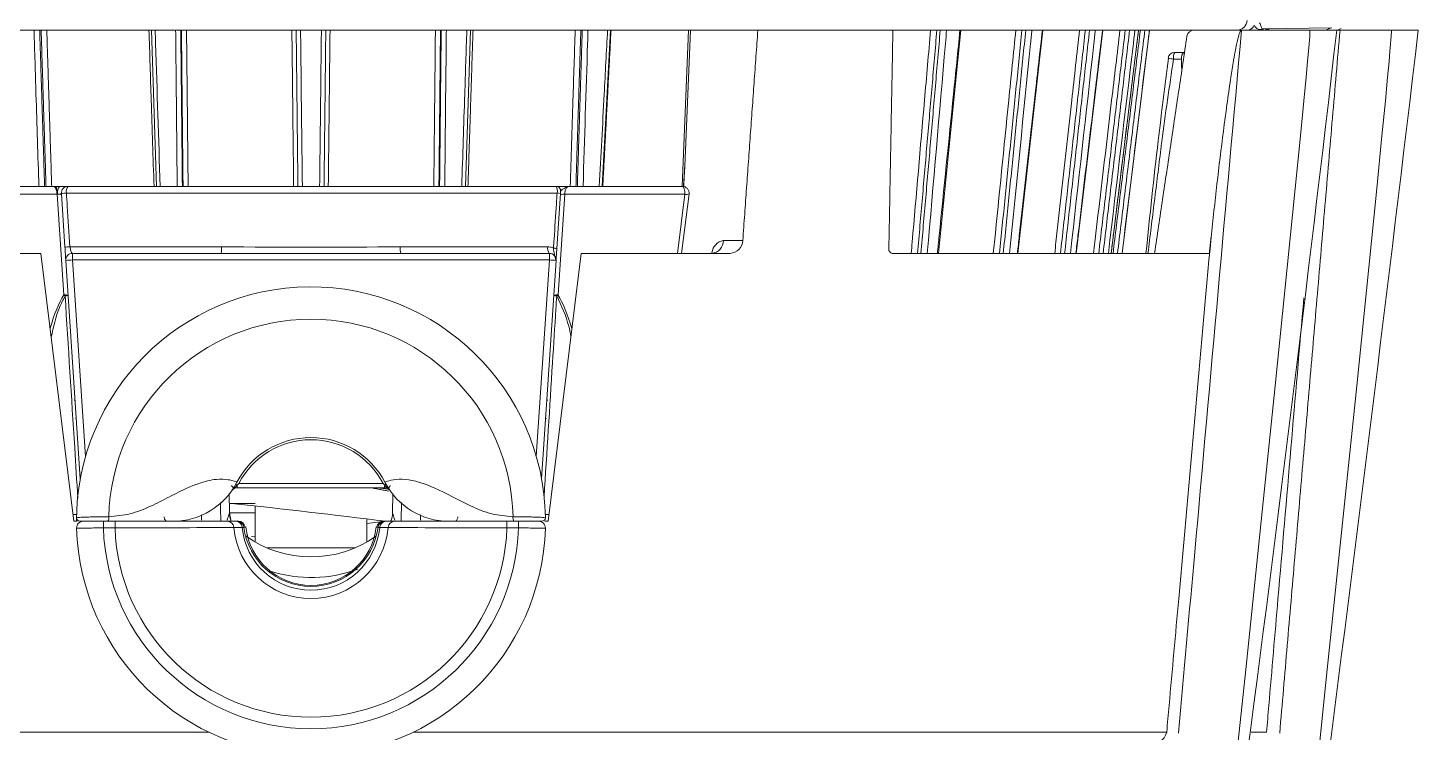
# Model space of a CAD drawing. Extents: x 8 to 113, y 2 to 87.
# Drawn here: x 48.373 to 51.486, y 3.643 to 5.221 of the extents above; entities that cross this region are included whole.
import ezdxf

# ---------------------------------------------------------------- set-up
doc = ezdxf.new("R2010")
doc.units = 0
doc.header["$MEASUREMENT"] = 0
doc.layers.add('OBJECT', color=7, linetype='CONTINUOUS')

msp = doc.modelspace()

# ---------------------------------------------------------------- linework, layer by layer
at = {"layer": 'OBJECT', "linetype": 'Continuous', "lineweight": 15}
for p, q in [((50.0077, 5.2158), (48.0128, 5.2158)), ((48.6502, 5.2158), (48.6615, 4.8658)), ((49.3529, 4.8658), (49.3643, 5.2158)), ((49.6592, 4.8658), (49.6776, 5.2158)), ((49.8528, 5.2158), (49.8382, 4.8658)), ((49.8568, 5.2158), (49.844, 4.91)), ((50.0017, 5.2158), (50.0077, 5.2158)), ((50.0077, 5.2158), (50.3101, 5.2158)), ((51.0585, 5.2158), (50.3101, 5.2158)), ((50.4119, 4.7158), (50.4625, 5.2158)), ((50.59, 4.7158), (50.6459, 5.2158)), ((50.7203, 4.7158), (50.7798, 5.2158)), ((50.7988, 4.7158), (50.8602, 5.2158)), ((50.8233, 4.7158), (50.8847, 5.2158)), ((51.0906, 5.2158), (51.0585, 5.2158)), ((51.0906, 5.2158), (51.2437, 5.2158)), ((51.1404, 5.2184), (51.2926, 5.221)), ((51.3111, 5.2158), (51.4262, 5.2158)), ((50.9562, 5.151), (50.9384, 5.151)), ((50.941, 5.1658), (50.9629, 5.1658)), ((48.1755, 4.8658), (48.4312, 4.8658)), ((48.4339, 4.8658), (48.4442, 4.8658)), ((48.4442, 4.8658), (48.4457, 4.8658)), ((48.4633, 4.8658), (49.5562, 4.8658)), ((49.5829, 4.8658), (49.8387, 4.8658)), ((48.4389, 4.8482), (48.1702, 4.8482)), ((48.4538, 4.6229), (48.4389, 4.8482)), ((48.4563, 4.7293), (48.4483, 4.8498)), ((49.5584, 4.851), (48.4596, 4.851)), ((49.5659, 4.8502), (49.5577, 4.7267)), ((49.5753, 4.8482), (49.5603, 4.6229)), ((49.844, 4.8482), (49.5753, 4.8482)), ((49.8276, 4.7158), (49.844, 4.8482)), ((49.8371, 4.7158), (49.8536, 4.8489)), ((49.9304, 4.7449), (49.974, 4.7449)), ((48.069, 4.7158), (48.4026, 4.7158)), ((48.4026, 4.7158), (48.4762, 4.1158)), ((48.4676, 4.7305), (48.807, 4.7305)), ((48.4733, 4.7158), (48.4733, 4.701)), ((48.4733, 4.7158), (48.8056, 4.7158)), ((49.5409, 4.701), (48.4733, 4.701)), ((48.4733, 4.701), (48.5025, 4.2608)), ((49.2072, 4.7305), (49.5373, 4.7305)), ((49.2086, 4.7158), (49.5409, 4.7158)), ((49.5117, 4.2608), (49.5409, 4.701)), ((49.6119, 4.7158), (49.5382, 4.1158)), ((49.5409, 4.7158), (49.5409, 4.701)), ((49.9454, 4.7158), (49.6119, 4.7158)), ((51.0185, 4.7158), (50.3088, 4.7158)), ((48.4908, 4.2109), (48.4583, 4.6998)), ((49.5559, 4.6998), (49.5234, 4.2109)), ((48.4768, 4.3869), (48.4791, 4.3869)), ((49.5351, 4.3869), (49.5374, 4.3869)), ((48.4818, 4.3458), (48.4802, 4.3458)), ((49.5324, 4.3458), (49.5342, 4.3458)), ((48.8249, 4.1338), (48.8241, 4.1784)), ((48.8423, 4.1908), (48.8423, 4.1966)), ((49.1719, 4.1908), (48.8423, 4.1908)), ((48.8455, 4.2006), (49.1686, 4.2006)), ((49.1808, 4.1876), (49.1547, 4.1908)), ((49.1719, 4.1908), (49.1719, 4.1966)), ((49.1903, 4.1781), (49.1895, 4.1338)), ((48.8245, 4.1558), (48.8822, 4.1558)), ((48.8822, 4.1491), (48.8822, 4.0693)), ((48.4744, 4.1305), (48.4823, 4.1305)), ((48.4762, 4.1158), (48.4835, 4.1158)), ((48.5425, 4.1158), (48.5425, 4.1008)), ((48.5425, 4.1158), (48.5685, 4.1158)), ((48.5685, 4.1158), (48.5685, 4.1008)), ((48.8822, 4.1344), (48.8249, 4.1344)), ((49.1322, 4.0693), (49.1322, 4.121)), ((49.168, 4.115), (49.1322, 4.1106)), ((49.446, 4.1008), (49.446, 4.1158)), ((49.446, 4.1158), (49.472, 4.1158)), ((49.472, 4.1008), (49.472, 4.1158)), ((49.5308, 4.1158), (49.5382, 4.1158)), ((49.5319, 4.1305), (49.54, 4.1305)), ((48.5685, 4.1008), (48.5425, 4.1008)), ((48.8822, 4.0824), (48.874, 4.0814)), ((49.472, 4.1008), (49.446, 4.1008)), ((48.9092, 4.0558), (49.1052, 4.0558)), ((47.0913, 3.6432), (48.7786, 3.6432)), ((49.2358, 3.6432), (50.9231, 3.6432)), ((51.112, 3.6432), (51.1466, 3.6432))]:
    msp.add_line(p, q, dxfattribs=at)
at = {"layer": 'OBJECT', "linetype": 'Continuous', "lineweight": 15, "flags": 128}
for points in [[(51.0833, 3.6228), (51.1002, 3.7837), (51.1661, 4.4191), (51.1931, 4.6841), (51.2109, 4.8609), (51.2225, 4.9789), (51.2302, 5.0576), (51.2352, 5.1102), (51.2384, 5.1452), (51.2405, 5.1687), (51.2418, 5.1843), (51.2426, 5.1947), (51.2432, 5.2017), (51.2435, 5.2064), (51.2437, 5.2095), (51.2438, 5.2116), (51.2438, 5.213), (51.2438, 5.2139), (51.2438, 5.2145), (51.2438, 5.2149), (51.2438, 5.2152), (51.2438, 5.2154), (51.2438, 5.2155), (51.2438, 5.2156), (51.2438, 5.2157), (51.2437, 5.2157), (51.2437, 5.2158), (51.2437, 5.2158), (51.2437, 5.2158), (51.2437, 5.2158), (51.2437, 5.2158), (51.2437, 5.2158)], [(51.1434, 5.2167), (51.1455, 5.2174), (51.1479, 5.2185)], [(51.1475, 5.2164), (51.1505, 5.2174), (51.153, 5.2186)], [(51.2658, 3.6228), (51.2826, 3.7837), (51.3486, 4.4191), (51.3756, 4.6841), (51.3933, 4.8609), (51.405, 4.9789), (51.4126, 5.0576), (51.4176, 5.1102), (51.4209, 5.1452), (51.4229, 5.1687), (51.4243, 5.1843), (51.4251, 5.1947), (51.4256, 5.2017), (51.4259, 5.2064), (51.4261, 5.2095), (51.4262, 5.2116), (51.4263, 5.213), (51.4263, 5.2139), (51.4263, 5.2145), (51.4263, 5.2149), (51.4263, 5.2152), (51.4263, 5.2154), (51.4263, 5.2155), (51.4262, 5.2156), (51.4262, 5.2157), (51.4262, 5.2157), (51.4262, 5.2158), (51.4262, 5.2158), (51.4262, 5.2158), (51.4262, 5.2158), (51.4262, 5.2158), (51.4262, 5.2158)], [(48.4457, 4.8658), (48.4444, 4.8654), (48.4431, 4.8644), (48.442, 4.8627), (48.441, 4.8604), (48.4403, 4.8577), (48.4398, 4.8547), (48.4396, 4.8515), (48.4396, 4.8482)], [(49.8387, 4.8658), (49.8398, 4.8654), (49.8409, 4.8644), (49.8419, 4.8627), (49.8428, 4.8604), (49.8434, 4.8577), (49.8439, 4.8547), (49.844, 4.8515), (49.844, 4.8482)], [(48.6845, 4.1158), (48.6833, 4.116), (48.6823, 4.1165), (48.6813, 4.1174), (48.6804, 4.1187), (48.6796, 4.1201), (48.6791, 4.1218), (48.6788, 4.1237), (48.6786, 4.1256)], [(48.8279, 4.1205), (48.8253, 4.1287), (48.8255, 4.1338)], [(49.33, 4.1158), (49.3311, 4.116), (49.3322, 4.1165), (49.3332, 4.1174), (49.3341, 4.1187), (49.3348, 4.1201), (49.3354, 4.1218), (49.3357, 4.1237), (49.3358, 4.1256)]]:
    msp.add_lwpolyline(points, dxfattribs=at)
at = {"layer": 'OBJECT', "linetype": 'Continuous', "lineweight": 15}
for centre, radius, start, end in [((51.0798, 5.2393), 0.0235, 272.6256, 356.2399), ((50.9845, 5.1993), 0.0165, 87.2924, 168.4353), ((-46.5877, 16.4877), 98.5383, 352.421371, 353.431473), ((51.1038, 5.2311), 0.0154, 277.1642, 343.7121), ((51.1341, 5.2345), 0.0173, 206.4842, 291.5413), ((-97.4001, 22.7685), 149.9174, 352.613859, 353.276231), ((51.2746, 5.2402), 0.0245, 270.0466, 308.1097), ((51.2998, 5.2408), 0.025, 270.0057, 303.0948), ((50.941, 5.1508), 0.015, 90, 172.6707), ((51.0209, 5.8122), 0.6663, 261.8171, 262.8843), ((50.9616, 5.1546), 0.0235, 151.526, 188.6261), ((48.4633, 4.8508), 0.015, 90, 183.8), ((48.477, 4.8544), 0.0178, 140.4042, 191.0086), ((49.5387, 4.8556), 0.0203, 346.9064, 30.0302), ((49.5562, 4.8558), 0.01, 356.2, 90), ((49.5983, 4.8232), 0.0453, 109.8342, 135.1645), ((49.595, 4.8501), 0.0198, 127.5801, 185.439), ((49.8387, 4.8508), 0.015, 352.9365, 90), ((48.4393, 4.9233), 0.0751, 269.7082, 270.2918), ((48.4385, 4.8798), 0.0316, 272.114, 288.2088), ((48.4419, 4.8352), 0.0132, 60.1129, 100.0274), ((48.462, 4.7785), 0.0725, 91.9309, 100.8515), ((49.5568, 4.8031), 0.048, 79.1128, 88.0754), ((49.5727, 4.8338), 0.0147, 79.7026, 118.6147), ((49.8476, 4.8646), 0.0168, 257.5467, 290.906), ((49.9024, 4.7438), 0.0281, 274.2429, 2.2345), ((49.9375, 4.7125), 0.0332, 102.4128, 171.182), ((49.9439, 4.7459), 0.0301, 272.8539, 358.1068), ((48.4701, 4.6569), 0.0737, 91.9453, 100.771), ((48.4733, 4.7008), 0.015, 90, 183.8), ((48.4838, 4.4854), 0.2159, 92.8032, 96.7898), ((48.7659, 4.7269), 0.0413, 344.352, 5.0193), ((49.0071, 58.2964), 53.581, 269.78456, 270.21544), ((49.0071, 27.4885), 22.7589, 269.49624, 270.50376), ((49.2483, 4.7269), 0.0413, 174.9807, 195.648), ((49.5551, 4.7271), 0.0182, 169.1838, 218.5073), ((49.5409, 4.7008), 0.015, 356.2, 90), ((49.5304, 4.4854), 0.2159, 83.2102, 87.1968), ((49.6802, 4.7398), 0.1306, 185.378, 197.845), ((49.5485, 4.6788), 0.0488, 79.1954, 88.0607), ((49.9058, 4.7275), 0.0113, 263.3702, 299.2412), ((50.3098, 4.7246), 0.0089, 174.4772, 263.161), ((49.0071, 4.1158), 0.525, 0.8159, 180), ((48.4565, 4.6084), 0.0147, 61.3853, 100.2974), ((48.432, 4.592), 0.0378, 49.0408, 54.6725), ((48.4543, 4.675), 0.0545, 272.6188, 279.761), ((49.5577, 4.6084), 0.0147, 79.7026, 118.6147), ((49.5599, 4.675), 0.0545, 260.239, 267.3812), ((49.5822, 4.592), 0.0378, 125.3275, 130.9592), ((49.0071, 4.1158), 0.4526, 1.2603, 178.7397), ((49.0071, 4.1158), 0.1874, 27.9166, 152.0834), ((49.0071, 4.1159), 0.1824, 27.6786, 152.3214), ((48.6987, 4.2758), 0.16, 270, 332.5786), ((48.9955, 4.2987), 0.1953, 211.8654, 214.3723), ((48.8648, 4.1585), 0.0433, 127.8447, 143.4402), ((48.8423, 4.1758), 0.015, 90, 145.1549), ((48.8373, 4.1897), 0.00319, 73.2419, 140.9422), ((49.1719, 4.1758), 0.015, 34.8448, 90), ((49.3155, 4.2758), 0.16, 207.4214, 270), ((49.1769, 4.1897), 0.00319, 39.0486, 106.7332), ((49.1494, 4.1585), 0.0433, 36.5585, 52.1525), ((49.0187, 4.2987), 0.1953, 325.6275, 328.1344), ((45.732, -24.0924), 28.4175, 83.04178, 83.74264), ((48.4896, 4.1233), 0.00749, 180.9232, 271.7565), ((48.4974, 4.1008), 0.015, 90, 181.7254), ((48.541, 4.1234), 0.0138, 326.6017, 9.9212), ((48.8198, 4.1009), 0.0149, 4.0247, 89.5994), ((48.8717, 4.1346), 0.047, 180.9444, 203.6478), ((48.8389, 4.1012), 0.0145, 3.1483, 88.5707), ((48.8426, 4.1013), 0.0145, 3.0926, 88.4481), ((48.8448, 4.1008), 0.015, 8.1065, 89.9927), ((49.1696, 4.1008), 0.015, 90.0073, 171.8935), ((49.1719, 4.1013), 0.0145, 91.5519, 176.9074), ((49.1756, 4.1012), 0.0145, 91.4293, 176.8517), ((49.1946, 4.1009), 0.0149, 90.4006, 175.9753), ((49.156, 4.1316), 0.0335, 331.8551, 3.7405), ((49.1427, 4.1346), 0.047, 336.3522, 359.0556), ((49.4731, 4.1234), 0.0138, 170.0788, 213.3983), ((49.517, 4.1008), 0.015, 358.3836, 90.0003), ((49.5246, 4.1233), 0.00749, 268.2435, 359.0768), ((49.0072, 4.1158), 0.525, 181.6772, 358.3204), ((49.0072, 4.1158), 0.465, 181.8486, 358.1514), ((48.5558, 37.0125), 32.9117, 270.02214, 270.48552), ((49.0072, 4.1158), 0.439, 181.9581, 358.0419), ((49.0072, 4.1158), 0.1731, 184.5789, 355.4211), ((49.0072, 4.1158), 0.1545, 185.1023, 354.8977), ((49.0072, 4.1212), 0.1514, 187.2594, 352.7406), ((49.0072, 4.119), 0.1469, 186.1585, 353.7656), ((49.0072, 4.2858), 0.25, 234.2479, 305.561), ((49.4486, 34.7431), 30.6424, 269.49732, 269.99502), ((49.0072, 4.2866), 0.297, 252.2307, 290.6824), ((50.8869, 3.653), 0.0375, 262.4125, 344.8625)]:
    msp.add_arc(centre, radius, start, end, dxfattribs=at)
for centre, major_axis, ratio, start_param, end_param in [((48.4332, 4.8508), (-0.0023, 0.015), 0.351276, 4.488014, 6.229852), ((48.5793, 3.3732), (-0.0816, 1.2851), 0.159803, 0.225532, 0.406736), ((49.4348, 3.3732), (0.0816, 1.2851), 0.159803, 5.875238, 6.057653)]:
    msp.add_ellipse(centre, major_axis=major_axis, ratio=ratio, start_param=start_param, end_param=end_param, dxfattribs=at)
for points, knots in [([(51.1311, 5.2319), (51.1324, 5.2291), (51.1352, 5.2231), (51.1352, 5.2191), (51.1382, 5.2183), (51.1402, 5.2184), (51.1404, 5.2184)], [0, 0, 0, 0, 0.35881, 0.743872, 0.968497, 1, 1, 1, 1]), ([(48.398, 4.8658), (48.3959, 4.9346), (48.3922, 5.0513), (48.3886, 5.168), (48.3871, 5.2158)], [0, 0, 0, 0, 0.590136, 1, 1, 1, 1]), ([(48.6558, 4.8658), (48.6537, 4.9301), (48.6499, 5.0467), (48.6462, 5.1634), (48.6445, 5.2158)], [0, 0, 0, 0, 0.551132, 1, 1, 1, 1]), ([(48.6583, 5.2158), (48.6586, 5.2057), (48.6624, 5.0891), (48.6662, 4.9724), (48.6696, 4.8658)], [0, 0, 0, 0, 0.086006, 1, 1, 1, 1]), ([(48.7077, 4.8658), (48.707, 4.9346), (48.7059, 5.0513), (48.7047, 5.168), (48.7042, 5.2158)], [0, 0, 0, 0, 0.590136, 1, 1, 1, 1]), ([(48.9684, 4.8658), (48.9677, 4.9301), (48.9664, 5.0467), (48.9651, 5.1634), (48.9645, 5.2158)], [0, 0, 0, 0, 0.551132, 1, 1, 1, 1]), ([(48.9839, 5.2158), (48.984, 5.2057), (48.9853, 5.0891), (48.9867, 4.9724), (48.9879, 4.8658)], [0, 0, 0, 0, 0.086006, 1, 1, 1, 1]), ([(49.0266, 4.8658), (49.0274, 4.9346), (49.0287, 5.0513), (49.03, 5.168), (49.0305, 5.2158)], [0, 0, 0, 0, 0.590136, 1, 1, 1, 1]), ([(49.2823, 4.8658), (49.2829, 4.9301), (49.2841, 5.0467), (49.2853, 5.1634), (49.2858, 5.2158)], [0, 0, 0, 0, 0.551132, 1, 1, 1, 1]), ([(49.3103, 5.2158), (49.3102, 5.2057), (49.309, 5.0891), (49.3078, 4.9724), (49.3067, 4.8658)], [0, 0, 0, 0, 0.086006, 1, 1, 1, 1]), ([(49.3448, 4.8658), (49.347, 4.9346), (49.3508, 5.0513), (49.3546, 5.168), (49.3562, 5.2158)], [0, 0, 0, 0, 0.590136, 1, 1, 1, 1]), ([(49.5877, 4.8658), (49.5897, 4.9301), (49.5934, 5.0467), (49.5971, 5.1634), (49.5987, 5.2158)], [0, 0, 0, 0, 0.551132, 1, 1, 1, 1]), ([(49.6274, 5.2158), (49.6271, 5.2057), (49.6234, 5.0891), (49.6198, 4.9724), (49.6164, 4.8658)], [0, 0, 0, 0, 0.086006, 1, 1, 1, 1]), ([(49.6528, 4.8658), (49.6564, 4.9346), (49.6626, 5.0513), (49.6687, 5.168), (49.6712, 5.2158)], [0, 0, 0, 0, 0.590136, 1, 1, 1, 1]), ([(50.3511, 4.7158), (50.3518, 4.7242), (50.3617, 4.8385), (50.3762, 5.0052), (50.3899, 5.1634), (50.3944, 5.2158)], [0, 0, 0, 0, 0.050586, 0.685793, 1, 1, 1, 1]), ([(50.4303, 5.2158), (50.4295, 5.2057), (50.415, 5.0391), (50.4006, 4.8724), (50.387, 4.7158)], [0, 0, 0, 0, 0.060204, 1, 1, 1, 1]), ([(50.4097, 4.7158), (50.411, 4.7288), (50.423, 4.8476), (50.4399, 5.0143), (50.4555, 5.168), (50.4603, 5.2158)], [0, 0, 0, 0, 0.077897, 0.713096, 1, 1, 1, 1]), ([(50.5349, 4.7158), (50.5358, 4.7242), (50.5473, 4.8385), (50.564, 5.0052), (50.5799, 5.1634), (50.5852, 5.2158)], [0, 0, 0, 0, 0.050586, 0.685793, 1, 1, 1, 1]), ([(50.6214, 5.2158), (50.6203, 5.2057), (50.6036, 5.0391), (50.5868, 4.8724), (50.5711, 4.7158)], [0, 0, 0, 0, 0.060204, 1, 1, 1, 1]), ([(50.5887, 4.7158), (50.5902, 4.7288), (50.6035, 4.8476), (50.6221, 5.0143), (50.6393, 5.168), (50.6447, 5.2158)], [0, 0, 0, 0, 0.077897, 0.713096, 1, 1, 1, 1]), ([(50.6723, 4.7158), (50.6733, 4.7242), (50.686, 4.8385), (50.7045, 5.0052), (50.7222, 5.1634), (50.728, 5.2158)], [0, 0, 0, 0, 0.050586, 0.685793, 1, 1, 1, 1]), ([(50.7633, 5.2158), (50.7622, 5.2057), (50.7437, 5.0391), (50.7251, 4.8724), (50.7076, 4.7158)], [0, 0, 0, 0, 0.060204, 1, 1, 1, 1]), ([(50.7197, 4.7158), (50.7213, 4.7288), (50.7354, 4.8476), (50.7553, 5.0143), (50.7736, 5.168), (50.7793, 5.2158)], [0, 0, 0, 0, 0.077897, 0.713096, 1, 1, 1, 1]), ([(50.7591, 4.7158), (50.7601, 4.7242), (50.7737, 4.8385), (50.7935, 5.0052), (50.8123, 5.1634), (50.8185, 5.2158)], [0, 0, 0, 0, 0.050586, 0.685793, 1, 1, 1, 1]), ([(50.852, 5.2158), (50.8508, 5.2057), (50.831, 5.0391), (50.8111, 4.8724), (50.7925, 4.7158)], [0, 0, 0, 0, 0.060204, 1, 1, 1, 1]), ([(50.7987, 4.7158), (50.8003, 4.7288), (50.8148, 4.8476), (50.8353, 5.0143), (50.8542, 5.168), (50.86, 5.2158)], [0, 0, 0, 0, 0.077897, 0.713096, 1, 1, 1, 1]), ([(50.8845, 5.2158), (50.8833, 5.2057), (50.8628, 5.0391), (50.8424, 4.8724), (50.8232, 4.7158)], [0, 0, 0, 0, 0.060204, 1, 1, 1, 1]), ([(51.0906, 5.2158), (51.0557, 4.8259), (51.0088, 4.301), (50.9616, 3.7761), (50.9495, 3.6411)], [0, 0, 0, 0, 0.742768, 1, 1, 1, 1]), ([(51.0223, 4.7513), (51.0245, 4.7712), (51.0353, 4.8706), (51.0492, 4.9887), (51.0649, 5.0991), (51.0711, 5.1385), (51.0757, 5.1647), (51.0792, 5.1822), (51.0818, 5.1938), (51.0838, 5.2016), (51.0854, 5.2067), (51.0866, 5.21), (51.0875, 5.2123), (51.0884, 5.2139), (51.0891, 5.2149), (51.0898, 5.2155), (51.0902, 5.2157), (51.0905, 5.2158), (51.0906, 5.2158)], [0, 0, 0, 0, 0.127433, 0.63719, 0.757481, 0.837833, 0.891511, 0.927378, 0.951357, 0.967404, 0.978161, 0.985394, 0.990279, 0.993605, 0.996866, 0.998214, 0.999323, 1, 1, 1, 1]), ([(51.3037, 5.2158), (51.3031, 5.2158), (51.302, 5.2158), (51.2923, 5.2158), (51.2775, 5.2158), (51.2603, 5.2158), (51.2486, 5.2158), (51.2437, 5.2158)], [0, 0, 0, 0, 0.19834, 0.412972, 0.627088, 0.843128, 1, 1, 1, 1]), ([(51.3037, 5.2158), (51.3057, 5.2158), (51.3081, 5.2158), (51.3106, 5.2158), (51.3111, 5.2158)], [0, 0, 0, 0, 0.807717, 1, 1, 1, 1]), ([(51.4862, 5.2158), (51.4856, 5.2158), (51.4844, 5.2158), (51.4748, 5.2158), (51.4599, 5.2158), (51.4428, 5.2158), (51.4311, 5.2158), (51.4262, 5.2158)], [0, 0, 0, 0, 0.19834, 0.412972, 0.627088, 0.843128, 1, 1, 1, 1]), ([(50.8766, 4.7158), (50.8854, 4.7999), (50.9007, 4.9455), (50.9191, 5.0911), (50.9269, 5.1526)], [0, 0, 0, 0, 0.577375, 1, 1, 1, 1]), ([(50.9384, 5.151), (50.9291, 5.0895), (50.919, 5.0221), (50.9107, 4.9547), (50.91, 4.9489)], [0, 0, 0, 0, 0.913035, 1, 1, 1, 1]), ([(50.9562, 5.151), (50.9562, 5.1521), (50.9562, 5.1542), (50.9565, 5.1571), (50.957, 5.1596), (50.9577, 5.1618), (50.959, 5.1636), (50.9606, 5.1648), (50.9622, 5.165), (50.9628, 5.165)], [0, 0, 0, 0, 0.156239, 0.299643, 0.43076, 0.581228, 0.737051, 0.898719, 1, 1, 1, 1]), ([(49.844, 4.91), (49.844, 4.9091), (49.8431, 4.8942), (49.8421, 4.8793), (49.8412, 4.8653)], [0, 0, 0, 0, 0.062348, 1, 1, 1, 1]), ([(48.4312, 4.8658), (48.4313, 4.8658), (48.4322, 4.8658), (48.433, 4.8658), (48.4339, 4.8658)], [0, 0, 0, 0, 0.043807, 1, 1, 1, 1]), ([(48.4389, 4.8482), (48.4388, 4.8488), (48.4388, 4.8497), (48.4386, 4.8523), (48.4384, 4.8559), (48.438, 4.8602), (48.4373, 4.8636), (48.4363, 4.8653), (48.435, 4.8658), (48.4342, 4.8658), (48.4339, 4.8658)], [0, 0, 0, 0, 0.0576, 0.105326, 0.282084, 0.45856, 0.647789, 0.842692, 0.950285, 1, 1, 1, 1]), ([(48.4457, 4.8658), (48.4482, 4.8658), (48.4535, 4.8658), (48.4597, 4.8658), (48.4623, 4.8658), (48.4632, 4.8658), (48.4633, 4.8658), (48.4633, 4.8658)], [0, 0, 0, 0, 0.244445, 0.536631, 0.830129, 0.879803, 1, 1, 1, 1]), ([(49.5562, 4.8658), (49.5565, 4.8658), (49.5571, 4.8658), (49.5624, 4.8658), (49.5709, 4.8658), (49.5783, 4.8658), (49.5821, 4.8658), (49.5829, 4.8658), (49.5829, 4.8658)], [0, 0, 0, 0, 0.200862, 0.401267, 0.697466, 0.940512, 0.995515, 1, 1, 1, 1]), ([(48.4596, 4.851), (48.4602, 4.8411), (48.4629, 4.8009), (48.4656, 4.7607), (48.4676, 4.7305)], [0, 0, 0, 0, 0.248206, 1, 1, 1, 1]), ([(49.5502, 4.7276), (49.5506, 4.7342), (49.5528, 4.7675), (49.5556, 4.8086), (49.5579, 4.8431), (49.5584, 4.851)], [0, 0, 0, 0, 0.161514, 0.807571, 1, 1, 1, 1]), ([(49.5662, 4.8551), (49.5662, 4.8551), (49.5662, 4.8549), (49.5661, 4.854), (49.566, 4.8527), (49.5659, 4.8513), (49.5659, 4.8505), (49.5659, 4.8502)], [0, 0, 0, 0, 0.227073, 0.454163, 0.680044, 0.9, 1, 1, 1, 1]), ([(50.9231, 3.6432), (50.9249, 3.6631), (50.9339, 3.7627), (50.967, 4.1321), (50.9982, 4.4815), (51.0223, 4.7513)], [0, 0, 0, 0, 0.053919, 0.269597, 1, 1, 1, 1]), ([(48.4583, 4.6998), (48.4583, 4.6999), (48.4583, 4.7003), (48.458, 4.7038), (48.4576, 4.7105), (48.457, 4.7193), (48.4566, 4.7259), (48.4563, 4.7293)], [0, 0, 0, 0, 0.139487, 0.361921, 0.577746, 0.78878, 1, 1, 1, 1]), ([(48.4676, 4.7305), (48.4679, 4.7288), (48.4684, 4.7254), (48.4697, 4.7211), (48.4711, 4.7178), (48.4723, 4.716), (48.473, 4.7159), (48.4733, 4.7158)], [0, 0, 0, 0, 0.202488, 0.410673, 0.629109, 0.857215, 1, 1, 1, 1]), ([(49.5373, 4.7305), (49.5407, 4.7302), (49.5452, 4.7298), (49.5492, 4.728), (49.5502, 4.7276)], [0, 0, 0, 0, 0.767547, 1, 1, 1, 1]), ([(49.5577, 4.7267), (49.5575, 4.7236), (49.557, 4.7172), (49.5565, 4.7088), (49.5561, 4.7034), (49.556, 4.7009), (49.5559, 4.7), (49.5559, 4.6998), (49.5559, 4.6998)], [0, 0, 0, 0, 0.267272, 0.534234, 0.810742, 0.957992, 0.994439, 1, 1, 1, 1]), ([(48.4568, 4.6206), (48.4524, 4.6121), (48.4377, 4.5832), (48.4306, 4.5507), (48.4256, 4.5278)], [0, 0, 0, 0, 0.294337, 1, 1, 1, 1]), ([(48.4852, 4.1676), (48.4829, 4.2052), (48.4734, 4.3561), (48.4639, 4.5071), (48.4568, 4.6206)], [0, 0, 0, 0, 0.248553, 1, 1, 1, 1]), ([(49.5574, 4.6206), (49.5568, 4.6106), (49.5537, 4.5607), (49.5442, 4.4106), (49.5354, 4.2704), (49.5291, 4.1701)], [0, 0, 0, 0, 0.066464, 0.332318, 1, 1, 1, 1]), ([(49.5891, 4.5302), (49.5877, 4.5376), (49.5815, 4.5695), (49.5679, 4.5984), (49.5574, 4.6206)], [0, 0, 0, 0, 0.234448, 1, 1, 1, 1]), ([(51.1466, 3.6432), (51.1483, 3.6631), (51.1569, 3.7627), (51.1847, 4.0871), (51.2108, 4.3915), (51.2301, 4.6163)], [0, 0, 0, 0, 0.061423, 0.307115, 1, 1, 1, 1]), ([(48.5546, 4.1257), (48.5707, 4.1272), (48.6039, 4.1304), (48.6489, 4.1491), (48.6905, 4.1704), (48.7258, 4.1886), (48.7541, 4.2003), (48.7764, 4.2069), (48.8002, 4.2106), (48.8193, 4.2096), (48.8335, 4.2064), (48.8388, 4.2045), (48.8415, 4.2035)], [0, 0, 0, 0, 0.12023, 0.249063, 0.378438, 0.502966, 0.588812, 0.660127, 0.735141, 0.859776, 0.928268, 1, 1, 1, 1]), ([(49.1727, 4.2035), (49.1784, 4.2055), (49.1893, 4.2091), (49.2254, 4.2115), (49.2864, 4.1923), (49.3506, 4.1551), (49.4102, 4.1304), (49.4435, 4.1273), (49.4596, 4.1257)], [0, 0, 0, 0, 0.140311, 0.265172, 0.496385, 0.750484, 0.879548, 1, 1, 1, 1]), ([(48.8423, 4.1966), (48.8417, 4.196), (48.8404, 4.1947), (48.839, 4.1935), (48.8382, 4.1928)], [0, 0, 0, 0, 0.428433, 1, 1, 1, 1]), ([(48.8452, 4.2001), (48.845, 4.1999), (48.844, 4.1987), (48.8431, 4.1975), (48.8423, 4.1966)], [0, 0, 0, 0, 0.20985, 1, 1, 1, 1]), ([(48.8598, 4.1908), (48.8598, 4.1908), (48.8596, 4.1908), (48.8584, 4.1908), (48.856, 4.1908), (48.8511, 4.1908), (48.8456, 4.1908), (48.8423, 4.1908)], [0, 0, 0, 0, 0.007133, 0.051058, 0.302812, 0.591802, 1, 1, 1, 1]), ([(49.1719, 4.1908), (49.1686, 4.1908), (49.163, 4.1908), (49.1581, 4.1908), (49.1558, 4.1908), (49.1546, 4.1908), (49.1544, 4.1908), (49.1544, 4.1908)], [0, 0, 0, 0, 0.408201, 0.69719, 0.948943, 0.992867, 1, 1, 1, 1]), ([(49.1719, 4.1966), (49.1711, 4.1975), (49.1702, 4.1987), (49.1692, 4.1999), (49.169, 4.2001)], [0, 0, 0, 0, 0.790141, 1, 1, 1, 1]), ([(49.176, 4.1928), (49.1752, 4.1934), (49.1738, 4.1947), (49.1724, 4.196), (49.1719, 4.1966)], [0, 0, 0, 0, 0.571251, 1, 1, 1, 1]), ([(48.4822, 4.1232), (48.4822, 4.1232), (48.4822, 4.1232), (48.4823, 4.1233), (48.4824, 4.1233), (48.4824, 4.1234), (48.4824, 4.1234), (48.4825, 4.1234), (48.4825, 4.1234), (48.4825, 4.1234), (48.4825, 4.1234), (48.4825, 4.1234), (48.4825, 4.1234), (48.4825, 4.1234), (48.4825, 4.1234), (48.4825, 4.1234), (48.4827, 4.1235), (48.4834, 4.1237), (48.4862, 4.1241), (48.4932, 4.1246), (48.5051, 4.1251), (48.5193, 4.1254), (48.5356, 4.1257), (48.5473, 4.1257), (48.5546, 4.1257)], [0, 0, 0, 0, 0.024466, 0.041745, 0.050416, 0.05476, 0.056933, 0.05802, 0.058564, 0.058836, 0.058972, 0.05904, 0.059074, 0.059091, 0.0591, 0.059104, 0.059108, 0.107975, 0.202817, 0.343474, 0.529707, 0.670907, 0.796507, 1, 1, 1, 1]), ([(48.5525, 4.1158), (48.5455, 4.1158), (48.535, 4.1158), (48.5215, 4.1158), (48.5121, 4.1158), (48.5038, 4.1158), (48.4972, 4.1158), (48.4922, 4.1158), (48.4907, 4.1158), (48.4899, 4.1158)], [0, 0, 0, 0, 0.244909, 0.368712, 0.49291, 0.618306, 0.7443, 0.871773, 1, 1, 1, 1]), ([(48.4974, 4.1158), (48.498, 4.1158), (48.4991, 4.1158), (48.507, 4.1158), (48.5185, 4.1158), (48.5311, 4.1158), (48.5393, 4.1158), (48.5425, 4.1158)], [0, 0, 0, 0, 0.216101, 0.432201, 0.648357, 0.864603, 1, 1, 1, 1]), ([(48.6987, 4.1158), (48.6902, 4.1158), (48.6763, 4.1158), (48.6394, 4.1158), (48.5957, 4.1158), (48.5668, 4.1158), (48.5525, 4.1158)], [0, 0, 0, 0, 0.436251, 0.715985, 0.859353, 1, 1, 1, 1]), ([(48.5685, 4.1158), (48.5972, 4.1158), (48.6546, 4.1158), (48.7311, 4.1158), (48.7891, 4.1158), (48.8131, 4.1158), (48.8192, 4.1158), (48.8199, 4.1158)], [0, 0, 0, 0, 0.241896, 0.483788, 0.725801, 0.967737, 1, 1, 1, 1]), ([(48.8248, 4.1338), (48.8243, 4.1332), (48.8234, 4.1321), (48.8209, 4.1228), (48.8197, 4.1184)], [0, 0, 0, 0, 0.517404, 1, 1, 1, 1]), ([(49.1897, 4.1338), (49.1902, 4.1332), (49.1911, 4.1321), (49.1935, 4.1228), (49.1947, 4.1184)], [0, 0, 0, 0, 0.517404, 1, 1, 1, 1]), ([(49.1945, 4.1158), (49.1952, 4.1158), (49.2014, 4.1158), (49.2253, 4.1158), (49.2833, 4.1158), (49.3598, 4.1158), (49.4172, 4.1158), (49.446, 4.1158)], [0, 0, 0, 0, 0.032263, 0.274199, 0.516212, 0.758104, 1, 1, 1, 1]), ([(49.4616, 4.1158), (49.4474, 4.1158), (49.4185, 4.1158), (49.3747, 4.1158), (49.3379, 4.1158), (49.324, 4.1158), (49.3155, 4.1158)], [0, 0, 0, 0, 0.140647, 0.284015, 0.563749, 1, 1, 1, 1]), ([(49.4596, 4.1257), (49.4668, 4.1257), (49.4786, 4.1257), (49.4949, 4.1254), (49.5091, 4.1251), (49.521, 4.1246), (49.5287, 4.124), (49.532, 4.1235), (49.5317, 4.1232), (49.5316, 4.1231)], [0, 0, 0, 0, 0.203423, 0.328986, 0.470146, 0.656355, 0.79698, 0.940338, 1, 1, 1, 1]), ([(49.5242, 4.1158), (49.5235, 4.1158), (49.522, 4.1158), (49.517, 4.1158), (49.5104, 4.1158), (49.5021, 4.1158), (49.4927, 4.1158), (49.4792, 4.1158), (49.4686, 4.1158), (49.4616, 4.1158)], [0, 0, 0, 0, 0.127948, 0.2557, 0.381419, 0.507091, 0.631016, 0.755091, 1, 1, 1, 1]), ([(49.472, 4.1158), (49.4752, 4.1158), (49.4834, 4.1158), (49.4956, 4.1158), (49.5046, 4.1158), (49.5072, 4.1158), (49.5074, 4.1158)], [0, 0, 0, 0, 0.23179, 0.601986, 0.972026, 1, 1, 1, 1]), ([(48.5425, 4.1008), (48.5383, 4.1007), (48.5273, 4.1007), (48.5106, 4.1005), (48.495, 4.1004), (48.4855, 4.1004), (48.4814, 4.1003), (48.4826, 4.1003), (48.4826, 4.1003)], [0, 0, 0, 0, 0.13392, 0.347814, 0.561633, 0.775413, 0.9892, 1, 1, 1, 1]), ([(48.8534, 4.102), (48.8503, 4.102), (48.8426, 4.102), (48.8376, 4.102), (48.8347, 4.102)], [0, 0, 0, 0, 0.397973, 1, 1, 1, 1]), ([(48.8597, 4.1029), (48.8594, 4.1027), (48.8591, 4.1024), (48.8573, 4.1021), (48.8571, 4.1021)], [0, 0, 0, 0, 0.881243, 1, 1, 1, 1]), ([(49.1574, 4.1021), (49.1561, 4.1023), (49.1546, 4.1026), (49.1547, 4.1029), (49.1548, 4.1029)], [0, 0, 0, 0, 0.881163, 1, 1, 1, 1]), ([(49.1798, 4.102), (49.1779, 4.102), (49.1731, 4.102), (49.1656, 4.102), (49.1611, 4.102)], [0, 0, 0, 0, 0.397973, 1, 1, 1, 1]), ([(49.5317, 4.1003), (49.5318, 4.1003), (49.5331, 4.1003), (49.529, 4.1004), (49.5194, 4.1004), (49.5038, 4.1005), (49.4871, 4.1007), (49.4762, 4.1007), (49.472, 4.1008)], [0, 0, 0, 0, 0.017975, 0.230212, 0.44244, 0.654709, 0.867052, 1, 1, 1, 1])]:
    msp.add_open_spline(points, degree=3, knots=knots, dxfattribs=at)
for points, degree in [([(48.3998, 5.2158), (48.4108, 4.8658)], 1), ([(48.414, 4.8658), (48.4031, 5.2158)], 1), ([(48.4157, 5.2158), (48.4267, 4.8658)], 1), ([(48.7157, 5.2158), (48.7193, 4.8658)], 1), ([(48.7208, 4.8658), (48.7172, 5.2158)], 1), ([(48.7286, 5.2158), (48.7322, 4.8658)], 1), ([(48.978, 4.8658), (48.9741, 5.2158)], 1), ([(49.0404, 5.2158), (49.0365, 4.8658)], 1), ([(49.0499, 5.2158), (49.046, 4.8658)], 1), ([(49.2972, 5.2158), (49.2937, 4.8658)], 1), ([(49.2952, 4.8658), (49.2988, 5.2158)], 1), ([(49.37, 5.2158), (49.3587, 4.8658)], 1), ([(49.6114, 5.2158), (49.6004, 4.8658)], 1), ([(49.6036, 4.8658), (49.6146, 5.2158)], 1), ([(49.679, 5.2158), (49.6606, 4.8658)], 1), ([(50.0077, 5.2158), (49.974, 4.7449)], 1), ([(50.301, 4.7255), (50.3101, 5.2158)], 1), ([(50.4086, 5.2158), (50.3653, 4.7158)], 1), ([(50.3728, 4.7158), (50.4161, 5.2158)], 1), ([(50.599, 5.2158), (50.5487, 4.7158)], 1), ([(50.5572, 4.7158), (50.6075, 5.2158)], 1), ([(50.741, 5.2158), (50.6853, 4.7158)], 1), ([(50.6946, 4.7158), (50.7503, 5.2158)], 1), ([(50.8303, 5.2158), (50.7709, 4.7158)], 1), ([(50.7807, 4.7158), (50.8401, 5.2158)], 1), ([(50.8642, 5.2158), (50.8029, 4.7158)], 1), ([(50.8129, 4.7158), (50.8742, 5.2158)], 1), ([(50.8958, 4.7158), (50.9684, 5.2026)], 1), ([(51.3111, 5.2158), (51.1761, 3.6411)], 1), ([(50.9563, 5.14), (50.9562, 5.151)], 1), ([(50.9568, 5.1254), (50.9563, 5.14)], 1), ([(50.91, 4.9489), (50.8811, 4.7158)], 1), ([(49.8418, 4.8652), (49.844, 4.91)], 1), ([(51.0185, 4.7158), (51.0223, 4.7513)], 1), ([(48.8415, 4.2035), (48.8407, 4.2021)], 1), ([(49.1735, 4.2021), (49.1727, 4.2035)], 1), ([(48.8423, 4.1966), (48.8418, 4.1968), (48.8408, 4.1973), (48.8395, 4.1975), (48.8384, 4.1975), (48.8381, 4.1972), (48.838, 4.197)], 3), ([(48.8455, 4.2006), (48.8452, 4.2001)], 1), ([(49.1805, 4.1834), (49.1416, 4.1908)], 1), ([(49.169, 4.2001), (49.1686, 4.2006)], 1), ([(49.1719, 4.1966), (49.1724, 4.1968), (49.1734, 4.1973), (49.1747, 4.1975), (49.1758, 4.1975), (49.1761, 4.1972), (49.1762, 4.197)], 3), ([(48.8052, 4.1158), (48.8047, 4.1578)], 1), ([(49.2093, 4.1158), (49.2097, 4.1576)], 1), ([(48.7619, 4.1304), (48.762, 4.1183)], 1), ([(48.8199, 4.1158), (48.8392, 4.1158)], 1), ([(48.8392, 4.1158), (48.843, 4.1158)], 1), ([(48.843, 4.1158), (48.8448, 4.1158)], 1), ([(49.1696, 4.1158), (49.1715, 4.1158)], 1), ([(49.1715, 4.1158), (49.1752, 4.1158)], 1), ([(49.1752, 4.1158), (49.1945, 4.1158)], 1), ([(49.2526, 4.1303), (49.2524, 4.1183)], 1), ([(48.8571, 4.1021), (48.8534, 4.102)], 1), ([(49.1611, 4.102), (49.1574, 4.1021)], 1)]:
    msp.add_open_spline(points, degree=degree, dxfattribs=at)

doc.saveas('drawing.dxf')
